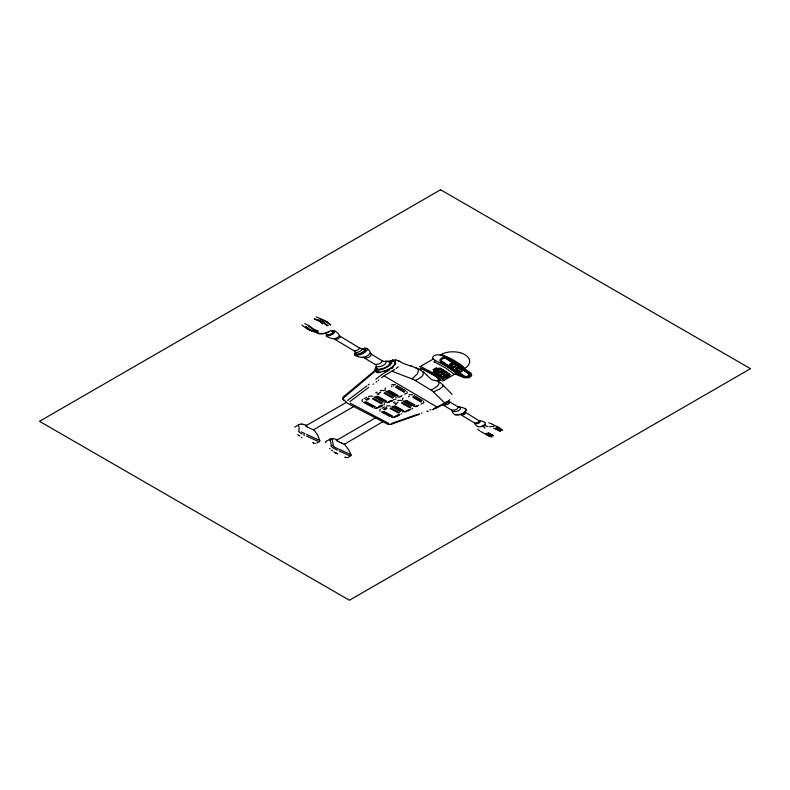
<?xml version="1.0" encoding="UTF-8"?>
<svg xmlns="http://www.w3.org/2000/svg" width="790" height="790" viewBox="0 0 790 790"><rect width="100%" height="100%" fill="white"/><g stroke="black" fill="none" stroke-linecap="round" stroke-linejoin="round"><path stroke-width="1.19" d="M365.217 349.565L363.598 351.54A16.116 9.302 0 0 1 360.21 353.436L356.981 354.315L355.767 353.574M376.544 367.982L376.672 368.851M485.376 424.388L484.872 422.393M354.848 353.515L355.362 352.883M485.218 424.408L480.597 426.768A3.111 1.797 0 0 1 477.516 426.462M355.401 352.972C353.258 355.668 358.384 354.858 359.539 354.058A18.782 10.843 0 0 0 365 350.888L365.918 348.666M484.981 424.714L484.942 424.753A3.051 1.768 0 0 1 484.695 425.198L484.339 425.553A4.849 2.795 0 0 1 483.105 426.235L482.641 426.383A3.279 1.896 0 0 1 481.564 426.58M449.006 403.285L449.204 401.537L457.864 406.801L457.558 408.46A6.478 3.743 0 0 1 456.057 409.526A6.735 3.891 0 0 1 454.734 410.03L451.623 410.099M326.616 334.506L326.231 335.661L329.519 334.901A15.909 9.184 0 0 0 331.099 334.15A14.872 8.581 0 0 0 332.807 333.054L334.298 331.356L332.876 331.158A8.078 4.661 0 0 0 332.244 331.326A3.298 1.906 0 0 1 331.445 330.971L330.585 330.447M376.326 366.54L374.944 369.108L376.593 371.399A2.182 1.254 0 0 0 377.008 371.744L377.66 372.13A2.617 1.511 0 0 0 379.467 372.505L380.474 372.406M343.601 396.679L342.988 397.419A5.392 3.111 0 0 0 342.781 397.972A5.342 3.081 0 0 0 342.732 398.367M329.963 331.05L328.976 331.79M398.308 366.787L397.647 367.33M343.729 396.56L375.546 369.977M389.756 365.336L391.84 362.995L391.682 361.188A1.787 1.027 0 0 0 391.198 360.912L384.75 361.415M445.274 402.624L437.156 407.117L384.078 375.862L391.84 371.162L412.113 378.953L417.584 373.561L418.522 370.135A5.589 3.229 0 0 0 417.871 369.157L415.757 367.844M349.96 401.597L368.654 387.436M347.551 400.451L366.896 385.866M381.629 377.719L383.762 376.099M375.892 379.18L382.281 374.223L389.697 369.789M378.825 379.96L378.321 380.346M383.95 404.895L384.108 404.766A3.841 2.222 0 0 0 384.523 404.312M376.919 381.422L376.188 381.985M397.331 367.577L396.037 368.515M395.425 399.375L395.543 399.276A3.219 1.857 0 0 0 395.997 398.822M449.836 399.701L448.276 400.787M412.252 408.855L412.271 408.845A4.493 2.597 0 0 0 412.548 408.608A3.802 2.192 0 0 0 412.775 408.371M373.532 383.96L373.018 384.335M369.295 384.157L368.298 384.868M442.074 380.82A1.995 1.155 0 0 0 443.911 380.395L454.29 374.421L446.093 368.298A153.902 88.855 0 0 0 439.714 364.664L434.164 361.899M375.882 370.648L343.275 398.121A4.523 2.607 0 0 0 343.058 399.039L347.393 403.206M328.838 331.543L328.314 331.869M448.532 401.438L447.496 402.11M445.353 372.169C439.902 375.951 440.385 368.16 445.244 372.159M393.074 367.725L391.475 368.733M394.595 369.473L393.301 370.283M294.67 427.123L298.847 424.714M399.562 414.503L399.671 414.444A4.552 2.627 0 0 0 399.918 414.266M447.367 402.189L446.123 402.94M447.18 401.488L445.412 402.554M449.095 375.961L447.624 376.8M393.173 370.362L392.225 370.935M319.19 441.679L316.79 443.062M464.55 368.505L462.594 365.997L455.257 361.139A122.49 70.715 0 0 0 450.191 358.334L442.667 354.947L440.109 355.075M412.113 378.953A18.121 10.458 0 0 1 415.214 380.464C438.667 369.819 404.381 366.234 399.957 361.385M415.214 380.464L431.143 390.161C433.769 388.344 442.331 384.602 437.709 380.839A36.231 20.915 0 0 1 440.316 382.676A34.918 20.155 0 0 1 442.459 384.592L452.107 394.388M391.109 360.882L392.798 359.904M305.562 425.978L346.395 402.377M433.197 359.075L420.092 366.649A2.182 1.264 0 0 0 419.727 366.896M313.383 429.859L353.683 406.583M420.497 370.085L422.235 369.128A8.759 5.056 0 0 1 423.045 369.434L431.844 374.055A126.252 72.887 0 0 1 435.912 376.514L439.329 379.447M432.94 369.789L436.376 367.804M433.493 370.164L436.939 368.18M433.809 370.332C435.962 368.031 438.025 371.952 434.026 371.389M437.245 368.347L435.813 369.167L437.196 369.947L439.102 368.456M434.332 371.794L436.811 370.362M437.295 370.085L439.773 368.654M434.51 371.902L436.998 370.461M437.472 370.184L439.961 368.752M437.314 373.551L439.793 372.11M440.267 371.843L442.746 370.411M437.482 373.65L439.961 372.218M440.445 371.942L442.923 370.51M440.228 375.122C446.508 371.972 433.829 371.893 440.109 375.191M440.168 375.319L442.647 373.897M443.121 373.621L445.59 372.189M326.072 441.442L330.506 438.904A3.081 1.778 0 0 1 330.763 438.796M444.849 375.369L442.44 376.672M443.062 373.739L445.214 375.043L447.555 373.719M427.163 375.329L431.133 379.2A9.026 5.214 0 0 0 432.565 379.941L432.713 380.01A8.641 4.987 0 0 0 432.969 380.109L436.682 380.889L439.655 379.2M449.194 374.944C444.069 378.775 446.32 371.735 449.184 374.934M336.283 440.158A2.123 1.225 0 0 0 336.461 440.376L375.349 417.93M444.385 377.985C445.204 376.129 448.908 376.791 445.659 377.936M449.392 375.102L447.17 376.386L447.624 376.781M446.32 378.371L449.698 376.425M382.696 421.781L344.302 444.336M445.333 403.404L434.638 408.934M450.241 364.022L449.234 364.941A3.782 2.182 0 0 0 449.085 365.661L451.238 367.261A2.716 1.57 0 0 0 451.594 367.37M399.276 414.671L398.891 414.878M404.539 394.25L404.845 394.082A8.66 5.007 0 0 0 405.25 393.825L405.359 393.756A4.671 2.696 0 0 0 405.625 393.538M408.539 396.847L409.299 396.452M327.969 332.057L325.757 332.955M391.376 386.725L391.998 386.399M420.981 404.075L421.633 403.71A8.246 4.76 0 0 0 421.939 403.522L422.067 403.433A4.602 2.656 0 0 0 422.304 403.256M328.235 332.225L327.376 332.639M402.021 395.593L401.438 395.899A8.66 5.007 0 0 1 400.994 396.096L400.856 396.146A4.552 2.627 0 0 1 400.421 396.303A2.923 1.689 0 0 1 400.076 396.402M364.17 398.594L366.797 397.242M418.779 405.24L418.147 405.556A8.512 4.908 0 0 1 417.732 405.744L417.643 405.784A4.73 2.735 0 0 1 417.238 405.932A2.893 1.669 0 0 1 416.883 406.03M365.681 399.622L368.92 397.972M366.59 400.224L369.177 398.891M378.529 406.702L381.086 405.389M379.872 407.107L382.449 405.784M381.985 408.252L384.552 406.939M383.466 409.26L386.034 407.946M384.355 409.852L386.903 408.558M395.731 416.024L398.239 414.75M396.935 416.36L399.464 415.076M398.417 415.115L395.662 416.498A8.483 4.898 0 0 1 395.356 416.626L395.267 416.666A4.631 2.666 0 0 1 394.872 416.814A2.854 1.649 0 0 1 394.526 416.913M386.053 407.936L386.646 407.66M393.213 399.997L393.578 399.819A8.651 4.997 0 0 0 393.904 399.631L394.042 399.552A4.819 2.775 0 0 0 394.309 399.375M375.724 392.828L377.097 392.166M377.146 393.904L378.509 393.252M379.526 392.768L380.82 392.186M378.005 394.536L379.368 393.894M391.238 401.488L392.679 400.816M393.321 402.663L394.842 401.952M394.724 403.72L396.313 402.969M391.327 400.412L389.539 401.251M397.4 402.466L398.051 402.179M395.573 404.342L397.074 403.641M391.791 400.668L389.865 401.567A8.394 4.849 0 0 1 389.431 401.735L389.371 401.764A4.7 2.716 0 0 1 388.887 401.922A2.933 1.689 0 0 1 388.542 402.001M409.961 409.595L410.484 409.339A8.878 5.125 0 0 0 410.78 409.181L410.938 409.092A4.691 2.706 0 0 0 411.205 408.914M408.104 410.919L409.684 410.188M436.781 407.294L433.591 408.647M408.391 409.892L406.524 410.751M408.637 410.207L406.781 411.057A8.542 4.928 0 0 1 406.416 411.205L406.277 411.244A4.77 2.755 0 0 1 405.902 411.373A2.953 1.699 0 0 1 405.547 411.462M327.198 332.718L325.875 333.192M431.143 390.161A16.985 9.806 0 0 1 433.463 391.949L439.754 389.026L442.844 386.428A4.266 2.459 0 0 0 442.894 385.313L442.459 384.592M385.747 370.619L380.494 372.06L377.087 371.784M391.988 423.973L417.841 414.878M391.425 423.489L416.972 414.533M433.513 409.378L432.476 409.773M430.975 409.654L429.928 410.05M426.738 411.215L427.272 411.027M428.289 411.333L427.568 411.59M391.751 424.062L391.109 424.25M421.85 412.923L421.347 413.101M417.535 406.248L416.883 406.425A4.325 2.498 0 0 1 416.577 406.495A3.624 2.094 0 0 1 413.763 406.337M400.856 396.669L400.224 396.847A3.822 2.212 0 0 1 396.916 396.758M419.302 413.772L418.69 413.98M383.772 371.557L386.863 370.382A30.958 17.874 0 0 0 391.238 368.002A26.277 15.178 0 0 0 393.213 366.54L395.523 363.795L395.247 361.86A2.38 1.373 0 0 0 394.536 361.484L392.344 361.247M419.194 414.444L418.384 414.701M377.63 407.541L377.65 407.531A4.7 2.716 0 0 0 378.045 407.393L378.213 407.324A8.858 5.115 0 0 0 378.588 407.156L382.133 405.349A8.917 5.145 0 0 0 382.419 405.181L382.577 405.082A4.779 2.755 0 0 0 382.824 404.905M380.237 390.793L380.968 390.606A4.602 2.656 0 0 1 381.293 390.546A3.812 2.202 0 0 1 383.357 390.527A4.187 2.419 0 0 1 384.286 390.764M397.765 400.698L398.624 400.481A3.999 2.311 0 0 1 399.789 400.362A3.614 2.094 0 0 1 401.202 400.51A4.059 2.34 0 0 1 401.675 400.649M389.44 402.209L388.749 402.377A4.691 2.706 0 0 1 388.423 402.446A4.187 2.419 0 0 1 387.92 402.505A3.871 2.232 0 0 1 385.461 402.248M406.366 411.6L405.29 411.847A3.733 2.163 0 0 1 402.94 411.797A4.059 2.34 0 0 1 402.545 411.689L402.545 411.689M489.553 426.896L491.765 426.452M362.906 348.676L364.141 348.39M325.441 333.321L326.033 334.032A3.357 1.935 0 0 1 326.744 334.674M325.352 333.074L322.784 333.508M324.986 333.439L322.705 333.815M451.297 363.627L454.754 364.042A2.459 1.422 0 0 1 455.336 364.328M390.675 424.339L389.747 424.437M336.53 439.704L337.182 439.754M492.091 426.412L493.898 426.363M322.231 333.854L319.397 333.795M322.369 333.538L319.693 333.469M389.322 424.447L388.334 424.378M458.635 407.028L459.257 407.057A10.448 6.034 0 0 1 464.915 408.529M447.416 376.84L446.775 376.356M314.973 443.348L314.993 443.348A3.16 1.827 0 0 0 315.319 443.358M367.291 348.696L367.35 349.95L365.365 351.935A20.787 11.998 0 0 1 360.803 354.503L355.194 355.48A13.509 7.801 0 0 0 362.185 357.376L365.533 356.616A14.516 8.384 0 0 0 368.861 354.75L370.293 352.834A13.736 7.93 0 0 0 367.281 348.706M346.316 457.637L346.336 457.637A3.071 1.768 0 0 0 346.701 457.657M488.062 426.57L486.66 426.264A6.695 3.861 0 0 1 485.712 425.879L484.704 425.208M327.159 335.316L329.43 334.743A14.378 8.305 0 0 0 332.343 333.133L333.617 331.721M332.768 438.628L334.624 438.973A17.291 9.984 0 0 1 337.231 439.694M318.903 333.736L307.547 329.144M319.288 333.41L310.381 329.756M383.95 361.366L383.93 361.366A3.516 2.034 0 0 1 383.486 361.277M302.382 424.279L303.291 424.437A18.456 10.655 0 0 1 306.322 425.227L306.658 425.346M464.688 376.623A2.548 1.471 0 0 0 465.192 376.879L467.621 377.028A3.98 2.301 0 0 0 468.984 376.583A3.743 2.163 0 0 0 469.635 376.168L469.803 376.01A4.276 2.469 0 0 0 470.327 375.141L469.872 373.848L447.298 358.68A2.795 1.619 0 0 0 446.597 358.334L444.049 358.235A4.078 2.35 0 0 0 442.676 358.709L441.728 359.48A4.375 2.528 0 0 0 441.363 360.398L441.926 361.553L464.688 376.623L466.673 376.632A3.802 2.192 0 0 0 468.589 375.793L468.766 375.635A4.385 2.528 0 0 0 469.29 374.756L468.845 373.463L455.81 364.723M387.92 424.299L347.699 403.433M438.865 368.081L440.435 368.841A134.665 77.746 0 0 1 445.066 371.646L446.429 372.534M491.489 436.939L488.98 436.021M492.002 436.801L489.721 435.952M493.098 435.497L490.718 434.579M385.648 361.465L385.925 361.543A1.116 0.642 0 0 1 386.231 361.731L385.54 363.706A14.467 8.354 0 0 1 380.869 366.392L376.791 366.896M456.334 374.391L457.499 374.332L447.752 367.123A178.895 103.283 0 0 0 443.062 364.417L434.697 360.181M493.108 435.981L489.928 434.599M420.507 368.15L425.563 370.441M460.106 352.715L460.708 352.883A16.709 9.648 0 0 1 465.824 355.273L467.117 356.31M440.435 355.154L440.109 355.066A5.234 3.022 0 0 0 434.559 355.52A5.234 3.022 0 0 0 432.9 358.591M422.156 369.098L421.682 369.197M390.991 360.842L393.943 361.731A2.173 1.254 0 0 1 394.526 361.988L394.97 363.933L392.373 366.906A28.015 16.175 0 0 1 385.747 370.619M488.803 422.769L491.143 423.667M355.51 352.567L357.366 352.399A7.12 4.108 0 0 0 357.722 352.291A11.287 6.518 0 0 0 361.83 349.901L362.353 348.973L361.662 348.588A6.073 3.506 0 0 1 364.871 349.289L365.197 349.447M495.271 428.328L498.707 429.908M496.9 426.847L499.369 427.815M495.844 428.16L499.478 429.839M496.831 427.272L499.695 428.447M447.426 357.495L443.723 357.357A5.925 3.417 0 0 0 441.738 358.048L440.366 359.174A6.379 3.683 0 0 0 439.892 360.23L440.672 362.175L463.552 377.274A3.664 2.113 0 0 0 464.273 377.64L468.223 377.778A5.826 3.357 0 0 0 469.783 377.225L471.186 376.159A6.251 3.614 0 0 0 471.729 375.132L471.087 373.245L448.473 357.998A4.069 2.35 0 0 0 447.426 357.495L440.672 355.233M317.955 331.632L313.719 329.776M318.192 331.158L314.706 329.687M482.641 426.383L483.608 426.857A7.387 4.266 0 0 1 484.477 427.518L485.05 428.299M316.148 316.869L326.863 321.579M319.792 318.696L326.428 321.935M318.617 319.901L323.209 321.965M313.442 328.996L308.939 325.668M459.948 371.567L460.452 371.754M314.183 318.775L318.745 320.513M314.815 319.012L319.417 321.352M318.903 320.572L322.567 322.271M464.273 377.64L457.351 374.954A5.668 3.269 0 0 1 456.255 374.401L456.107 374.302M306.747 434.461L319.387 440.297M339.463 449.431L350.661 454.576M398.772 360.921L399.859 361.346M338.772 449.164L334.447 447.18M410.425 365.572L411.215 365.898M439.951 380.059L440.702 380.365L439.832 380.01M304.97 433.74L301.365 431.873M403.364 411.146L402.742 410.84M395.464 359.657L399.187 361.307M392.857 359.924L395.553 361.109M439.428 379.832L439.112 379.684M306.421 436.041L317.639 441.146M339.078 450.942L349.545 455.712M308.949 427.785L312.84 429.592M340.075 442.351L341.586 443.022M339.74 442.203L337.142 440.909A4.691 2.706 0 0 1 336.441 440.385M312.949 442.726L313.749 443.091M334.96 452.66L337.557 453.835M298.699 435.399L299.854 435.922M331.405 450.201L332.62 450.754M313.166 442.775L313.897 443.101M335.108 452.67L337.35 453.687M345.161 457.213L345.684 457.45M344.954 457.173L345.536 457.44M304.762 323.663L308.416 325.322M308.367 427.528L307.725 427.232M341.478 442.973L342.347 443.378M304.594 435.231L303.627 434.776M337.291 450.142L332.472 447.535M329.558 448.523L330.111 448.779M342.396 443.397L344.055 444.217M307.666 427.202L306.303 426.501M440.109 368.693L442.785 370.273M334.703 339.256A4.355 2.508 0 0 1 335.098 339.463L337.281 339.048A10.635 6.142 0 0 0 339.749 337.636L340.46 336.441A4.365 2.518 0 0 1 339.463 335.474A20.866 12.047 0 0 0 335.237 331.178L333.617 333.42A18.891 10.912 0 0 1 331.603 334.674A19.217 11.09 0 0 1 330.25 335.325L326.3 336.264L327.475 336.866A20.471 11.82 0 0 0 333.489 338.851L335.839 338.298A12.482 7.209 0 0 0 338.436 336.826L339.503 335.543M312.386 331.514L309.66 329.993M364.269 357.939L375.299 364.516A4.177 2.409 0 0 1 375.961 365.029M465.073 408.588L465.972 409.971L464.797 411.955A10.981 6.34 0 0 1 463.572 412.933L462.002 413.782A11.574 6.685 0 0 1 460.224 414.424L454.694 414.523M491.38 423.786L499.586 427.923M314.627 329.647L314.015 329.321M333.508 331.533L332.817 331.454A4.533 2.617 0 0 1 333.41 331.691M364.634 358.137L367.933 357.564A11.238 6.488 0 0 0 370.51 356.112L371.468 354.256A4.542 2.627 0 0 1 370.816 353.752M493.602 428.042L500.416 431.557M375.349 364.536L378.677 364.022A10.546 6.093 0 0 0 379.723 363.548A10.3 5.945 0 0 0 381.215 362.58L382.222 360.793L371.468 354.256M425.454 370.382L430.728 373.245M302.037 433.996L299.499 432.328A5.955 3.437 0 0 1 299.311 432.12A4.513 2.607 0 0 1 298.897 431.449M350.168 403.137L388.808 423.47M365.336 402.14L374.361 406.998M391.662 416.31L382.459 411.323M363.716 402.515L372.683 407.324M381.442 412.025L389.984 416.607M489.721 433.967L488.556 432.989L493.286 435.567M366.392 401.942L375.369 406.781M384.118 411.511L392.67 416.123M484.764 422.324L484.418 422.146A12.235 7.061 0 0 0 479.224 420.527A1.541 0.889 0 0 1 479.866 420.724L479.984 422.206A4.779 2.765 0 0 1 478.789 423.104A5.115 2.953 0 0 1 477.387 423.598L474.978 423.539A1.491 0.859 0 0 1 474.553 423.075L474.958 423.934A12.364 7.14 0 0 0 477.407 426.333M489.267 435.715L486.285 433.364M490.639 434.54L490.047 434.184M372.426 398.841L381.343 403.72M390.043 408.489L398.535 413.15M373.147 398.2L382.33 403.256M390.724 407.867L399.394 412.627M375.082 396.679L383.95 401.577M392.591 406.356L401.034 411.027M374.233 397.094L383.101 401.992M391.761 406.771L400.204 411.432M365.286 402.11L364.773 401.804M377.719 396.234L386.587 401.162M395.237 405.971L403.68 410.662M402.683 410.8L393.943 405.951M435.438 369.187L437.068 370.105M445.688 372.1L447.061 372.959M306.836 328.759L301.978 325.105M435.626 369.542L436.435 370.006M313.255 329.519L308.327 325.924M480.547 431.409L488.506 435.784L485.534 433.434M384.779 392.561L393.578 397.538M402.159 402.396L410.83 407.314M384.039 393.203L392.857 398.18M401.458 403.038L409.852 407.778M322.873 322.438L327.337 325.845M385.836 391.475L394.605 396.452M403.167 401.32L411.511 406.07M430.59 373.176L433.907 375.112M323.535 322.142L328.225 325.717M386.675 391.05L395.435 396.037M403.986 400.915L412.331 405.665M440.158 368.051L440.988 368.525A138.694 80.076 0 0 1 445.817 371.458L450.695 374.904M433.907 371.695L436.505 373.216M389.421 390.497L398.18 395.514M406.741 400.412L415.086 405.201M388.305 390.685L397.123 395.731M414.019 405.389L405.418 400.471M500.208 428.259L502.707 430.461M500.1 428.674L502.243 430.402M437.443 370.322L440.04 371.853M437.216 370.451L438.203 371.024M435.004 372.327L435.507 372.623M396.116 386.587L404.796 391.662M413.269 396.61L421.544 401.429M395.533 387.219L404.233 392.294M412.726 397.232L421.011 402.061M396.945 385.55L405.606 390.615M414.049 395.563L422.285 400.392M438.243 371.221L439.033 371.685M439.171 371.596L439.813 371.981M451.564 410.069L442.983 404.944L446.143 404.875A7.031 4.059 0 0 0 447.486 404.362A6.774 3.911 0 0 0 449.006 403.275M376.405 396.225L385.856 401.468A7.278 4.197 0 0 0 386.379 401.715M436.742 373.354L438.825 374.618M433.779 375.033L437.65 377.432M335.098 339.463L354.157 350.869M340.46 336.441L359.48 347.985L358.611 349.308A9.164 5.293 0 0 1 356.379 350.523L354.197 350.888A3.822 2.202 0 0 1 355.066 351.748M440.395 372.07L442.746 373.532M440.168 372.199L442.519 373.67M443.062 370.441L445.471 371.952M394.526 361.988L394.961 362.255A3.081 1.778 0 0 1 395.543 363.568M438.519 374.43L439.872 375.28M334.496 452.394L333.864 451.989M302.047 437.788L301.217 437.255M440.129 375.447L441.205 376.149M442.834 373.868L444.77 375.161M437.541 377.363L441.175 380M309.868 329.43L306.303 326.625M441.077 376.06L441.61 376.405M441.679 361.208L449.303 366.264M450.3 366.916L464.362 376.228L466.307 376.534A3.279 1.886 0 0 0 467.631 376.228A3.101 1.787 0 0 0 468.292 375.882L468.638 375.596A3.871 2.232 0 0 0 469.053 374.944L468.717 373.719L456.077 365.247M460.274 371.665L456.116 368.733A1.422 0.82 0 0 1 456.245 368.338L456.502 368.14A1.126 0.652 0 0 1 457.41 367.933L456.778 367.755A1.294 0.741 0 0 0 455.632 368.575L459.77 371.478M309.048 329.598L305.542 326.803M327.178 321.787L330.674 324.72M458.052 368.13L461.972 370.757M326.744 322.142L330.21 325.036M446.32 358.344L454.852 364.072M453.756 363.686L446.182 358.601A2.419 1.402 0 0 0 444.691 358.137M446.518 372.643L447.644 373.364M441.689 376.465L443.931 378.064M442.489 376.603C438.983 375.408 443.072 373.038 444.731 375.309M447.13 373.058L449.293 374.657M479.53 430.777L477.703 429.118M445.293 374.983C441.798 373.779 445.886 371.409 447.525 373.69M319.93 321.698L322.685 323.999M489.533 434.332L487.825 432.821M445.234 375.201L446.627 376.238M445.017 375.329C449.461 378.232 438.42 378.055 445.145 375.606M447.91 373.601L449.095 374.411M445.214 375.477L446.399 376.366M423.45 371.902L426.896 375.043M421.416 369.483L420.537 368.812L421.475 369.522M499.784 430.046L500.514 430.688M444.079 378.726L439.842 375.793A156.41 90.307 0 0 0 437.551 374.371L436.742 373.877A158.553 91.541 0 0 0 433.434 371.942M298.442 435.241L297.771 434.668M446.557 376.484L447.101 376.988M420.32 368.644L420.082 368.436M343.68 400.135L343.512 399.987A5.431 3.14 0 0 1 342.771 398.772M443.378 379.625L433.019 372.929L421.435 366.955A4.138 2.39 0 0 0 420.231 366.59M433.463 391.949L444.681 402.969M467.492 356.675L468.055 357.307A16.985 9.806 0 0 1 464.599 368.436M313.758 429.642L317.758 435.241L319.792 440.534M344.41 444.197L348.755 449.806L351.037 454.882M325.737 442.647L325.757 442.676A3.219 1.857 0 0 1 325.589 442.193M330.062 440.188L330.931 443.002A39.174 22.614 0 0 1 331.257 445.817M332.136 439.813L332.906 442.815A40.023 23.107 0 0 1 333.074 445.481M298.679 425.603L298.936 427.163A38.917 22.466 0 0 1 299.015 428.279L299.025 428.99A36.202 20.905 0 0 1 298.847 430.965M452.068 410.672L452.709 412.617A10.764 6.211 0 0 0 454.467 414.385M440.82 354.71A17.005 9.816 0 0 1 460.116 352.705M452.097 410.622A2.074 1.195 0 0 0 452.65 411.521L456.561 411.402A8.236 4.76 0 0 0 458.2 410.76A7.703 4.444 0 0 0 459.77 409.664L460.6 408.272L459.968 407.304A2.192 1.264 0 0 0 458.635 407.038M393.538 385.875A1.906 1.106 0 0 1 393.864 385.846M399.819 396.442A1.876 1.076 0 0 1 399.464 396.481M366.54 348.37A2.014 1.165 0 0 1 366.945 348.509M355.085 355.421A2.005 1.155 0 0 1 354.789 355.194M354.503 354.345A4.483 2.587 0 0 1 354.661 353.861M362.185 357.376A3.565 2.054 0 0 1 362.669 357.435M370.638 353.535A4.019 2.321 0 0 1 370.293 352.834M376.919 368.713A9.391 5.421 0 0 1 376.376 366.214M378.311 369.444A1.708 0.988 0 0 1 376.998 368.881M388.295 402.041A1.876 1.086 0 0 1 387.949 402.071M377.077 407.67A1.847 1.067 0 0 1 376.731 407.709M465.379 408.647A4.078 2.36 0 0 1 465.912 410.83M465.784 411.116A10.142 5.856 0 0 1 458.842 414.878A4.167 2.409 0 0 1 454.675 414.622M394.289 416.952A1.837 1.057 0 0 1 393.963 416.992M405.3 411.501A1.876 1.086 0 0 1 404.964 411.521M347.462 457.588A1.797 1.037 0 0 0 348.133 457.351L350.513 455.968A2.252 1.304 0 0 0 351.185 455.159M356.547 354.295A6.172 3.565 0 0 1 355.204 352.212M416.636 406.07A1.866 1.076 0 0 1 416.291 406.1M433.947 359.746A5.204 3.002 0 0 1 432.94 358.7M395.04 359.559A2.37 1.363 0 0 1 395.316 359.618M299.153 424.408A3.427 1.975 0 0 1 302.195 424.26M364.151 348.41A3.93 2.271 0 0 1 366.234 348.272M319.891 440.968A2.489 1.432 0 0 1 319.269 441.699M332.195 331.306A6.547 3.782 0 0 1 333.232 331.02A3.585 2.074 0 0 1 333.676 330.951A2.034 1.175 0 0 1 334.595 330.941M360.842 348.479A3.674 2.123 0 0 1 359.825 348.153M361.573 348.588A3.101 1.787 0 0 1 361.109 348.528M331.425 438.608A3.111 1.797 0 0 1 332.758 438.638M382.972 361.119A4.039 2.33 0 0 1 382.518 360.941M454.24 374.5A1.738 1.007 0 0 1 455.317 374.154M327.356 335.316A4.641 2.676 0 0 1 326.774 334.713M376.741 366.925A1.58 0.909 0 0 1 376.435 366.145M332.521 331.405A3.14 1.817 0 0 1 332.244 331.326M451.238 367.261A2.439 1.412 0 0 1 450.705 366.995L450.053 365.859A3.891 2.252 0 0 1 450.527 364.891L450.675 364.743A3.397 1.955 0 0 1 451.248 364.358A3.644 2.103 0 0 1 452.482 363.933L454.754 364.042A2.804 1.619 0 0 1 455.968 364.95M455.87 365.148A3.298 1.906 0 0 1 454.882 367.004A3.298 1.906 0 0 1 451.584 367.399M450.33 363.933A3.782 2.182 0 0 1 451.376 363.548M332.501 447.515A6.32 3.654 0 0 1 331.148 445.827M330.013 439.921A1.629 0.938 0 0 1 329.963 439.151M385.332 390.211A3.535 2.044 0 0 1 385.115 389.895M384.967 389.105A3.535 2.044 0 0 1 385.747 388.009M391.504 384.937A3.94 2.271 0 0 1 395.484 384.76M406.781 391.485A3.851 2.222 0 0 1 406.998 391.751M407.235 392.561A3.624 2.094 0 0 1 406.465 393.647M402.831 400.086A3.348 1.926 0 0 1 402.614 399.829M402.396 399.049A3.446 1.985 0 0 1 403.226 398.022M408.805 395.01A3.841 2.212 0 0 1 412.656 394.803M423.41 401.221A3.387 1.955 0 0 1 423.618 401.478M423.825 402.258A3.723 2.153 0 0 1 423.045 403.305M462.16 371.438A1.165 0.672 0 0 1 460.669 371.813M379.091 372.584A4.493 2.597 0 0 1 378.489 372.603M378.489 372.584A2.587 1.491 0 0 1 376.287 371.981M386.33 406.198A4.187 2.419 0 0 1 390.309 406.05M380.118 411.254A3.348 1.935 0 0 1 379.921 410.988M379.763 410.198A3.348 1.935 0 0 1 380.533 409.131M391.445 417.229A3.723 2.153 0 0 0 391.899 417.347A3.535 2.044 0 0 0 392.353 417.426A3.279 1.896 0 0 0 392.828 417.466A4.276 2.469 0 0 0 395.237 417.071M401.478 413.703A3.516 2.024 0 0 1 401.241 413.96M395.8 397.301A3.595 2.074 0 0 1 396.017 397.558M388.058 361.603A2.548 1.471 0 0 1 389.875 361.761A1.847 1.067 0 0 1 390.457 362.561L388.334 365.543A20.323 11.732 0 0 1 383.367 368.308L378.143 369.434A1.935 1.116 0 0 1 376.968 369.137M376.988 369.128A1.56 0.899 0 0 1 376.672 368.851M390.477 362.659A1.728 0.997 0 0 0 389.895 361.988A1.689 0.978 0 0 0 389.559 361.889M385.244 361.395A9.332 5.382 0 0 1 389.292 361.82M368.594 396.471A4.286 2.479 0 0 1 372.722 396.343M361.948 400.599A3.427 1.975 0 0 1 362.738 399.523M362.462 401.666A3.762 2.173 0 0 1 362.225 401.409M378.143 407.847A4.118 2.38 0 0 1 374.164 408.045M384.305 402.831A2.953 1.708 0 0 1 384.523 403.078M332.007 439.546A1.126 0.652 0 0 1 333.113 438.588M334.447 447.13A5.105 2.953 0 0 1 332.906 445.501M434.826 360.141A2.38 1.373 0 0 1 434.066 361.82M301.701 424.22A1.827 1.057 0 0 1 302.313 424.269M363.983 348.933A1.185 0.681 0 0 1 365.375 349.565M389.747 365.336A25.201 14.546 0 0 1 383.051 369.068L378.578 370.273L375.625 370.016A1.935 1.116 0 0 1 375.181 369.661M443.318 379.654A3.881 2.242 0 0 1 443.99 380.267M464.757 412.39A6.044 3.486 0 0 1 461.093 414.385M363.133 348.844A3.348 1.935 0 0 1 365.997 348.469M448.829 401.231A18.052 10.418 0 0 1 444.128 404.085M447.831 402.031A10.161 5.866 0 0 1 444.049 404.134M479.066 420.833L478.691 421.663A4.385 2.528 0 0 1 477.841 422.334L477.624 422.443A4.503 2.597 0 0 1 476.39 422.867L474.425 422.867L460.856 414.76L463.246 414.75A4.849 2.795 0 0 0 464.234 414.385A4.641 2.676 0 0 0 465.34 413.585L465.409 412.271L479.066 420.833M451.633 365.889L453.302 367.004A2.212 1.274 0 0 0 454.418 366.787A1.995 1.145 0 0 0 454.862 366.56L455.168 366.254A2.637 1.521 0 0 0 455.386 365.681L455.119 365.059A1.264 0.731 0 0 0 454.754 364.852L453.914 364.694A2.153 1.244 0 0 0 452.631 364.891A1.955 1.126 0 0 0 452.176 365.118L451.949 365.316A2.647 1.531 0 0 0 451.633 365.889M440.573 189.758L39.5 421.317L349.427 600.242L750.5 368.683L440.573 189.758M437.127 370.569C431.024 374.045 443.654 372.821 437.127 370.569M439.951 368.94C433.848 372.218 446.36 371.369 439.951 368.94"/></g></svg>
